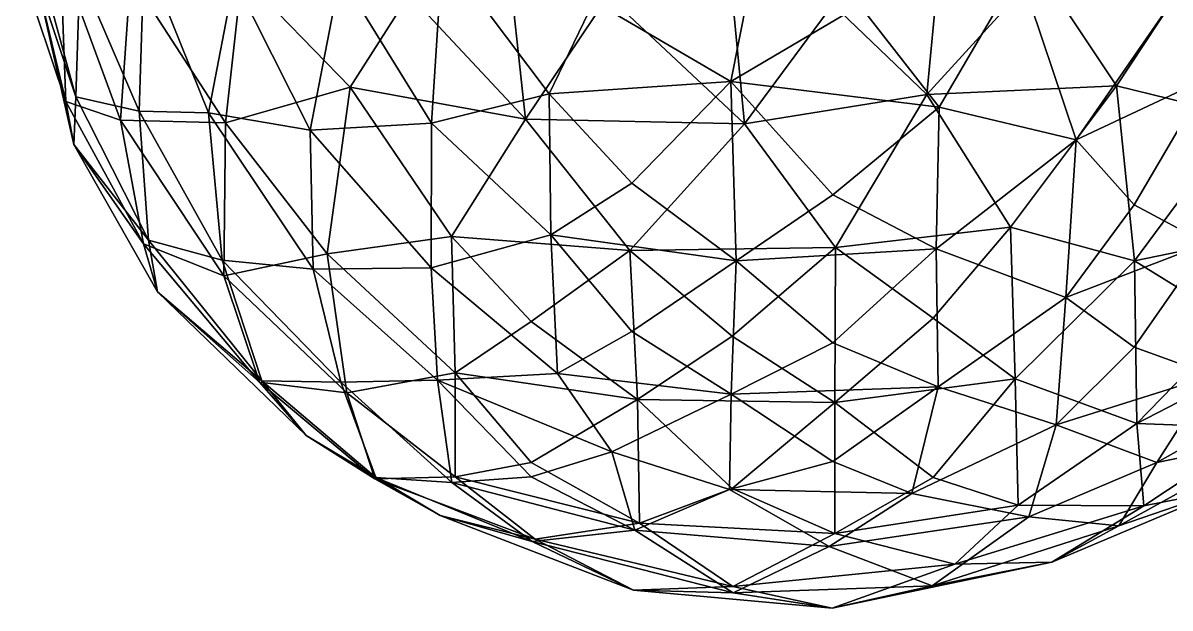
# Model space of a CAD drawing. Extents: x 290034 to 295698, y 4553723 to 4561693.
# Drawn here: x 290184.3 to 290328.1, y 4560983.4 to 4561056.6 of the extents above; entities that cross this region are included whole.
import ezdxf

# ---------------------------------------------------------------- set-up
doc = ezdxf.new("R2010")
doc.units = 0
doc.layers.add('Au_ppm_Pref_-_0_2', color=7, linetype='CONTINUOUS')

msp = doc.modelspace()

# ---------------------------------------------------------------- linework, layer by layer
at = {"layer": 'Au_ppm_Pref_-_0_2'}
for points in [[(290244.89, 4561066.6, 1475.66), (290232.71, 4561060.2, 1476.72), (290247.31, 4561044.58, 1478.47)], [(290247.31, 4561044.58, 1478.47), (290257.67, 4561060.03, 1476.55), (290244.89, 4561066.6, 1475.66)], [(290333.55, 4561067.18, 1481.57), (290311.77, 4561063.23, 1478.82), (290321.38, 4561048.78, 1481.18)], [(290321.38, 4561048.78, 1481.18), (290337.04, 4561044.93, 1484.06), (290333.55, 4561067.18, 1481.57)], [(290188.99, 4561064.93, 1491.27), (290184.29, 4561062.9, 1496.71), (290189.68, 4561046.8, 1497.55)], [(290197.79, 4561062.5, 1484.94), (290188.99, 4561064.93, 1491.27), (290196.53, 4561044.48, 1490.98)], [(290189.68, 4561046.8, 1497.55), (290196.53, 4561044.48, 1490.98), (290188.99, 4561064.93, 1491.27)], [(290199.49, 4561065.41, 1519.73), (290198.87, 4561045.59, 1514.72), (290191.42, 4561062.9, 1513.28)], [(290199.49, 4561065.41, 1519.73), (290207.57, 4561045.39, 1520.88), (290198.87, 4561045.59, 1514.72)], [(290210.76, 4561062.15, 1526.16), (290207.57, 4561045.39, 1520.88), (290199.49, 4561065.41, 1519.73)], [(290236.87, 4561065.55, 1536.71), (290235.5, 4561044.08, 1531.74), (290224.04, 4561062.63, 1531.74)], [(290236.87, 4561065.55, 1536.71), (290250.27, 4561047.78, 1536.32), (290235.5, 4561044.08, 1531.74)], [(290236.87, 4561065.55, 1536.71), (290255.85, 4561059.34, 1538.83), (290250.27, 4561047.78, 1536.32)], [(290299.15, 4561046.08, 1536.63), (290289.19, 4561058.82, 1539.58), (290309.17, 4561063.26, 1537.71)], [(290298.99, 4561062.27, 1472.23), (290297.58, 4561047.7, 1479.01), (290311.77, 4561063.23, 1478.82)], [(290297.58, 4561047.7, 1479.01), (290321.38, 4561048.78, 1481.18), (290311.77, 4561063.23, 1478.82)], [(290299.15, 4561046.08, 1536.63), (290309.17, 4561063.26, 1537.71), (290316.31, 4561042, 1533.29)], [(290309.17, 4561063.26, 1537.71), (290329.17, 4561060.56, 1533.9), (290316.31, 4561042, 1533.29)], [(290189.68, 4561046.8, 1497.55), (290184.29, 4561062.9, 1496.71), (290185.86, 4561062.68, 1502.67)], [(290185.86, 4561062.68, 1502.67), (290186.71, 4561062.9, 1508.59), (290190.94, 4561047.41, 1507.63)], [(290189.68, 4561046.8, 1497.55), (290185.86, 4561062.68, 1502.67), (290190.66, 4561041.41, 1502.65)], [(290190.66, 4561041.41, 1502.65), (290185.86, 4561062.68, 1502.67), (290190.94, 4561047.41, 1507.63)], [(290191.42, 4561062.9, 1513.28), (290190.94, 4561047.41, 1507.63), (290186.71, 4561062.9, 1508.59)], [(290191.42, 4561062.9, 1513.28), (290198.87, 4561045.59, 1514.72), (290190.94, 4561047.41, 1507.63)], [(290197.79, 4561062.5, 1484.94), (290196.53, 4561044.48, 1490.98), (290209.69, 4561044.12, 1484.04)], [(290211.72, 4561062.58, 1479.44), (290197.79, 4561062.5, 1484.94), (290209.69, 4561044.12, 1484.04)], [(290210.76, 4561062.15, 1526.16), (290220.28, 4561043.23, 1527.01), (290207.57, 4561045.39, 1520.88)], [(290211.72, 4561062.58, 1479.44), (290209.69, 4561044.12, 1484.04), (290225.33, 4561048.61, 1479.51)], [(290224.04, 4561062.63, 1531.74), (290220.28, 4561043.23, 1527.01), (290210.76, 4561062.15, 1526.16)], [(290211.72, 4561062.58, 1479.44), (290225.33, 4561048.61, 1479.51), (290232.71, 4561060.2, 1476.72)], [(290224.04, 4561062.63, 1531.74), (290235.5, 4561044.08, 1531.74), (290220.28, 4561043.23, 1527.01)], [(290272.95, 4561062.8, 1472.78), (290257.67, 4561060.03, 1476.55), (290274.76, 4561044.02, 1478.63)], [(290272.95, 4561062.8, 1472.78), (290274.76, 4561044.02, 1478.63), (290285.81, 4561058.95, 1477.58)], [(290297.58, 4561047.7, 1479.01), (290298.99, 4561062.27, 1472.23), (290285.81, 4561058.95, 1477.58)], [(290332.94, 4561049.8, 1531.11), (290316.31, 4561042, 1533.29), (290329.17, 4561060.56, 1533.9)], [(290225.33, 4561048.61, 1479.51), (290247.31, 4561044.58, 1478.47), (290232.71, 4561060.2, 1476.72)], [(290274.76, 4561044.02, 1478.63), (290257.67, 4561060.03, 1476.55), (290247.31, 4561044.58, 1478.47)], [(290250.27, 4561047.78, 1536.32), (290255.85, 4561059.34, 1538.83), (290273.05, 4561049.33, 1538.36)], [(290255.85, 4561059.34, 1538.83), (290275.11, 4561059.89, 1544.53), (290273.05, 4561049.33, 1538.36)], [(290273.05, 4561049.33, 1538.36), (290275.11, 4561059.89, 1544.53), (290289.19, 4561058.82, 1539.58)], [(290273.05, 4561049.33, 1538.36), (290289.19, 4561058.82, 1539.58), (290299.15, 4561046.08, 1536.63)], [(290285.81, 4561058.95, 1477.58), (290274.76, 4561044.02, 1478.63), (290297.58, 4561047.7, 1479.01)], [(290250.27, 4561047.78, 1536.32), (290273.05, 4561049.33, 1538.36), (290260.61, 4561036.58, 1535.18)], [(290273.05, 4561049.33, 1538.36), (290273.71, 4561026.86, 1532.36), (290260.61, 4561036.58, 1535.18)], [(290273.05, 4561049.33, 1538.36), (290285.81, 4561035.11, 1535.67), (290273.71, 4561026.86, 1532.36)], [(290273.05, 4561049.33, 1538.36), (290299.15, 4561046.08, 1536.63), (290285.81, 4561035.11, 1535.67)], [(290297.58, 4561047.7, 1479.01), (290308.07, 4561031.07, 1481.55), (290321.38, 4561048.78, 1481.18)], [(290321.38, 4561048.78, 1481.18), (290308.07, 4561031.07, 1481.55), (290323.65, 4561026.87, 1484.55)], [(290323.61, 4561033.85, 1530.15), (290316.31, 4561042, 1533.29), (290332.94, 4561049.8, 1531.11)], [(290323.65, 4561026.87, 1484.55), (290337.04, 4561044.93, 1484.06), (290321.38, 4561048.78, 1481.18)], [(290323.61, 4561033.85, 1530.15), (290332.94, 4561049.8, 1531.11), (290332.67, 4561029.02, 1525.83)], [(290190.66, 4561041.41, 1502.65), (290190.94, 4561047.41, 1507.63), (290200.02, 4561029.46, 1507.68)], [(290198.87, 4561045.59, 1514.72), (290200.02, 4561029.46, 1507.68), (290190.94, 4561047.41, 1507.63)], [(290225.33, 4561048.61, 1479.51), (290209.69, 4561044.12, 1484.04), (290222.42, 4561027.74, 1484.99)], [(290225.33, 4561048.61, 1479.51), (290222.42, 4561027.74, 1484.99), (290238, 4561029.89, 1480.99)], [(290238, 4561029.89, 1480.99), (290247.31, 4561044.58, 1478.47), (290225.33, 4561048.61, 1479.51)], [(290250.27, 4561047.78, 1536.32), (290250.47, 4561030.1, 1531.51), (290235.5, 4561044.08, 1531.74)], [(290250.27, 4561047.78, 1536.32), (290260.61, 4561036.58, 1535.18), (290250.47, 4561030.1, 1531.51)], [(290297.58, 4561047.7, 1479.01), (290274.76, 4561044.02, 1478.63), (290286.14, 4561028.54, 1480.48)], [(290297.58, 4561047.7, 1479.01), (290286.14, 4561028.54, 1480.48), (290308.07, 4561031.07, 1481.55)], [(290199.4, 4561028.97, 1497.44), (290196.53, 4561044.48, 1490.98), (290189.68, 4561046.8, 1497.55)], [(290189.68, 4561046.8, 1497.55), (290190.66, 4561041.41, 1502.65), (290199.4, 4561028.97, 1497.44)], [(290299.15, 4561046.08, 1536.63), (290298.79, 4561028.37, 1532.05), (290285.81, 4561035.11, 1535.67)], [(290299.15, 4561046.08, 1536.63), (290316.31, 4561042, 1533.29), (290298.79, 4561028.37, 1532.05)], [(290209.69, 4561044.12, 1484.04), (290196.53, 4561044.48, 1490.98), (290209.46, 4561024.99, 1491.1)], [(290196.53, 4561044.48, 1490.98), (290199.4, 4561028.97, 1497.44), (290209.46, 4561024.99, 1491.1)], [(290198.87, 4561045.59, 1514.72), (290207.57, 4561045.39, 1520.88), (290209.26, 4561026.92, 1514.36)], [(290198.87, 4561045.59, 1514.72), (290209.26, 4561026.92, 1514.36), (290200.02, 4561029.46, 1507.68)], [(290220.28, 4561043.23, 1527.01), (290220.66, 4561025.82, 1520.98), (290207.57, 4561045.39, 1520.88)], [(290207.57, 4561045.39, 1520.88), (290220.66, 4561025.82, 1520.98), (290209.26, 4561026.92, 1514.36)], [(290260.39, 4561028.15, 1480.21), (290247.31, 4561044.58, 1478.47), (290238, 4561029.89, 1480.99)], [(290274.76, 4561044.02, 1478.63), (290247.31, 4561044.58, 1478.47), (290260.39, 4561028.15, 1480.21)], [(290323.65, 4561026.87, 1484.55), (290345.74, 4561031.4, 1487.66), (290337.04, 4561044.93, 1484.06)], [(290222.42, 4561027.74, 1484.99), (290209.69, 4561044.12, 1484.04), (290209.46, 4561024.99, 1491.1)], [(290235.5, 4561044.08, 1531.74), (290235.48, 4561025.99, 1526.43), (290220.28, 4561043.23, 1527.01)], [(290220.28, 4561043.23, 1527.01), (290235.48, 4561025.99, 1526.43), (290220.66, 4561025.82, 1520.98)], [(290235.5, 4561044.08, 1531.74), (290250.47, 4561030.1, 1531.51), (290235.48, 4561025.99, 1526.43)], [(290286.14, 4561028.54, 1480.48), (290274.76, 4561044.02, 1478.63), (290260.39, 4561028.15, 1480.21)], [(290298.79, 4561028.37, 1532.05), (290316.31, 4561042, 1533.29), (290315.03, 4561022.26, 1528.11)], [(290316.31, 4561042, 1533.29), (290323.61, 4561033.85, 1530.15), (290315.03, 4561022.26, 1528.11)], [(290199.4, 4561028.97, 1497.44), (290190.66, 4561041.41, 1502.65), (290201.17, 4561022.98, 1502.65)], [(290201.17, 4561022.98, 1502.65), (290190.66, 4561041.41, 1502.65), (290200.02, 4561029.46, 1507.68)], [(290250.47, 4561030.1, 1531.51), (290260.61, 4561036.58, 1535.18), (290273.71, 4561026.86, 1532.36)], [(290298.79, 4561028.37, 1532.05), (290273.71, 4561026.86, 1532.36), (290285.81, 4561035.11, 1535.67)], [(290332.67, 4561029.02, 1525.83), (290315.03, 4561022.26, 1528.11), (290323.61, 4561033.85, 1530.15)], [(290250.47, 4561030.1, 1531.51), (290251.31, 4561012.72, 1525.05), (290235.48, 4561025.99, 1526.43)], [(290250.47, 4561030.1, 1531.51), (290273.71, 4561026.86, 1532.36), (290260.61, 4561017.99, 1529.5)], [(290250.47, 4561030.1, 1531.51), (290260.61, 4561017.99, 1529.5), (290251.31, 4561012.72, 1525.05)], [(290286.14, 4561028.54, 1480.48), (290298.41, 4561019.69, 1482.31), (290308.07, 4561031.07, 1481.55)], [(290308.69, 4561012.09, 1485.53), (290308.07, 4561031.07, 1481.55), (290298.41, 4561019.69, 1482.31)], [(290308.07, 4561031.07, 1481.55), (290308.69, 4561012.09, 1485.53), (290323.65, 4561026.87, 1484.55)], [(290345.74, 4561031.4, 1487.66), (290323.65, 4561026.87, 1484.55), (290336.21, 4561019.07, 1488.04)], [(290213.94, 4561011.64, 1497.86), (290209.46, 4561024.99, 1491.1), (290199.4, 4561028.97, 1497.44)], [(290199.4, 4561028.97, 1497.44), (290201.17, 4561022.98, 1502.65), (290213.94, 4561011.64, 1497.86)], [(290200.02, 4561029.46, 1507.68), (290209.26, 4561026.92, 1514.36), (290214.24, 4561011.82, 1507.38)], [(290201.17, 4561022.98, 1502.65), (290200.02, 4561029.46, 1507.68), (290214.24, 4561011.82, 1507.38)], [(290238, 4561029.89, 1480.99), (290222.42, 4561027.74, 1484.99), (290238.48, 4561012.84, 1485.95)], [(290260.39, 4561028.15, 1480.21), (290238, 4561029.89, 1480.99), (290248.01, 4561019.25, 1482.16)], [(290238, 4561029.89, 1480.99), (290238.48, 4561012.84, 1485.95), (290248.01, 4561019.25, 1482.16)], [(290323.61, 4561016.04, 1524.21), (290315.03, 4561022.26, 1528.11), (290332.67, 4561029.02, 1525.83)], [(290323.61, 4561016.04, 1524.21), (290332.67, 4561029.02, 1525.83), (290333.42, 4561012.49, 1519.25)], [(290222.42, 4561027.74, 1484.99), (290209.46, 4561024.99, 1491.1), (290224.88, 4561010.33, 1491.16)], [(290238.48, 4561012.84, 1485.95), (290222.42, 4561027.74, 1484.99), (290224.88, 4561010.33, 1491.16)], [(290260.39, 4561028.15, 1480.21), (290248.01, 4561019.25, 1482.16), (290261.31, 4561009.49, 1484.84)], [(290286.14, 4561028.54, 1480.48), (290260.39, 4561028.15, 1480.21), (290273.21, 4561017.43, 1481.56)], [(290260.39, 4561028.15, 1480.21), (290261.31, 4561009.49, 1484.84), (290273.21, 4561017.43, 1481.56)], [(290286.14, 4561028.54, 1480.48), (290273.21, 4561017.43, 1481.56), (290286.06, 4561009.09, 1484.82)], [(290285.81, 4561016.6, 1529.96), (290273.71, 4561026.86, 1532.36), (290298.79, 4561028.37, 1532.05)], [(290298.79, 4561028.37, 1532.05), (290299.04, 4561011.07, 1525.66), (290285.81, 4561016.6, 1529.96)], [(290286.14, 4561028.54, 1480.48), (290286.06, 4561009.09, 1484.82), (290298.41, 4561019.69, 1482.31)], [(290298.79, 4561028.37, 1532.05), (290315.03, 4561022.26, 1528.11), (290299.04, 4561011.07, 1525.66)], [(290220.66, 4561025.82, 1520.98), (290224.14, 4561011.65, 1514.77), (290209.26, 4561026.92, 1514.36)], [(290214.24, 4561011.82, 1507.38), (290209.26, 4561026.92, 1514.36), (290224.14, 4561011.65, 1514.77)], [(290220.66, 4561025.82, 1520.98), (290235.48, 4561025.99, 1526.43), (290236.25, 4561011.92, 1520.15)], [(290220.66, 4561025.82, 1520.98), (290236.25, 4561011.92, 1520.15), (290224.14, 4561011.65, 1514.77)], [(290236.25, 4561011.92, 1520.15), (290235.48, 4561025.99, 1526.43), (290251.31, 4561012.72, 1525.05)], [(290260.61, 4561017.99, 1529.5), (290273.71, 4561026.86, 1532.36), (290273.08, 4561010.14, 1526.07)], [(290273.08, 4561010.14, 1526.07), (290273.71, 4561026.86, 1532.36), (290285.81, 4561016.6, 1529.96)], [(290323.65, 4561026.87, 1484.55), (290308.69, 4561012.09, 1485.53), (290323.91, 4561006.49, 1490.44)], [(290323.65, 4561026.87, 1484.55), (290323.91, 4561006.49, 1490.44), (290336.21, 4561019.07, 1488.04)], [(290224.88, 4561010.33, 1491.16), (290209.46, 4561024.99, 1491.1), (290213.94, 4561011.64, 1497.86)], [(290213.94, 4561011.64, 1497.86), (290201.17, 4561022.98, 1502.65), (290219.81, 4561004.99, 1502.65)], [(290214.24, 4561011.82, 1507.38), (290219.81, 4561004.99, 1502.65), (290201.17, 4561022.98, 1502.65)], [(290299.04, 4561011.07, 1525.66), (290315.03, 4561022.26, 1528.11), (290313.81, 4561006.29, 1521.15)], [(290315.03, 4561022.26, 1528.11), (290323.61, 4561016.04, 1524.21), (290313.81, 4561006.29, 1521.15)], [(290238.48, 4561012.84, 1485.95), (290261.31, 4561009.49, 1484.84), (290248.01, 4561019.25, 1482.16)], [(290308.69, 4561012.09, 1485.53), (290298.41, 4561019.69, 1482.31), (290286.06, 4561009.09, 1484.82)], [(290336.21, 4561019.07, 1488.04), (290323.91, 4561006.49, 1490.44), (290345.79, 4561017.74, 1492.11)], [(290251.31, 4561012.72, 1525.05), (290260.61, 4561017.99, 1529.5), (290273.08, 4561010.14, 1526.07)], [(290261.31, 4561009.49, 1484.84), (290286.06, 4561009.09, 1484.82), (290273.21, 4561017.43, 1481.56)], [(290323.91, 4561006.49, 1490.44), (290339.53, 4561005.9, 1496.46), (290345.79, 4561017.74, 1492.11)], [(290273.08, 4561010.14, 1526.07), (290285.81, 4561016.6, 1529.96), (290299.04, 4561011.07, 1525.66)], [(290333.42, 4561012.49, 1519.25), (290313.81, 4561006.29, 1521.15), (290323.61, 4561016.04, 1524.21)], [(290238.48, 4561012.84, 1485.95), (290224.88, 4561010.33, 1491.16), (290238.47, 4560999.81, 1492.06)], [(290238.48, 4561012.84, 1485.95), (290238.47, 4560999.81, 1492.06), (290248.01, 4561001.58, 1488.15)], [(290261.31, 4561009.49, 1484.84), (290238.48, 4561012.84, 1485.95), (290248.01, 4561001.58, 1488.15)], [(290224.88, 4561010.33, 1491.16), (290213.94, 4561011.64, 1497.86), (290228.42, 4560999.55, 1496.71)], [(290219.81, 4561004.99, 1502.65), (290228.42, 4560999.55, 1496.71), (290213.94, 4561011.64, 1497.86)], [(290224.14, 4561011.65, 1514.77), (290228.53, 4560999.7, 1508.59), (290214.24, 4561011.82, 1507.38)], [(290228.53, 4560999.7, 1508.59), (290219.81, 4561004.99, 1502.65), (290214.24, 4561011.82, 1507.38)], [(290236.25, 4561011.92, 1520.15), (290238.07, 4560999.09, 1513.29), (290224.14, 4561011.65, 1514.77)], [(290224.14, 4561011.65, 1514.77), (290238.07, 4560999.09, 1513.29), (290228.53, 4560999.7, 1508.59)], [(290251.31, 4561012.72, 1525.05), (290258.1, 4561002.94, 1521.45), (290236.25, 4561011.92, 1520.15)], [(290236.25, 4561011.92, 1520.15), (290258.1, 4561002.94, 1521.45), (290248.01, 4560999.79, 1517.74)], [(290236.25, 4561011.92, 1520.15), (290248.01, 4560999.79, 1517.74), (290238.07, 4560999.09, 1513.29)], [(290251.31, 4561012.72, 1525.05), (290273.08, 4561010.14, 1526.07), (290258.1, 4561002.94, 1521.45)], [(290308.69, 4561012.09, 1485.53), (290286.06, 4561009.09, 1484.82), (290298.41, 4560999.71, 1487.53)], [(290308.69, 4561012.09, 1485.53), (290298.41, 4560999.71, 1487.53), (290309.07, 4560996.26, 1491.4)], [(290308.69, 4561012.09, 1485.53), (290309.07, 4560996.26, 1491.4), (290323.91, 4561006.49, 1490.44)], [(290326.44, 4561001.61, 1515.8), (290313.81, 4561006.29, 1521.15), (290333.42, 4561012.49, 1519.25)], [(290344.44, 4561011.66, 1513.52), (290326.44, 4561001.61, 1515.8), (290333.42, 4561012.49, 1519.25)], [(290341.72, 4561004.71, 1509.42), (290326.44, 4561001.61, 1515.8), (290344.44, 4561011.66, 1513.52)], [(290224.88, 4561010.33, 1491.16), (290228.42, 4560999.55, 1496.71), (290238.47, 4560999.81, 1492.06)], [(290273.08, 4561010.14, 1526.07), (290272.85, 4560998.2, 1520.02), (290258.1, 4561002.94, 1521.45)], [(290273.08, 4561010.14, 1526.07), (290285.81, 4561001.71, 1523.04), (290272.85, 4560998.2, 1520.02)], [(290273.08, 4561010.14, 1526.07), (290299.04, 4561011.07, 1525.66), (290285.81, 4561001.71, 1523.04)], [(290299.04, 4561011.07, 1525.66), (290295.74, 4560997.7, 1519.7), (290285.81, 4561001.71, 1523.04)], [(290299.04, 4561011.07, 1525.66), (290313.81, 4561006.29, 1521.15), (290295.74, 4560997.7, 1519.7)], [(290261.31, 4561009.49, 1484.84), (290248.01, 4561001.58, 1488.15), (290261.58, 4560993.99, 1491.52)], [(290273.21, 4560998.35, 1487.07), (290286.06, 4561009.09, 1484.82), (290261.31, 4561009.49, 1484.84)], [(290261.31, 4561009.49, 1484.84), (290261.58, 4560993.99, 1491.52), (290273.21, 4560998.35, 1487.07)], [(290286.06, 4560992.69, 1491.61), (290286.06, 4561009.09, 1484.82), (290273.21, 4560998.35, 1487.07)], [(290298.41, 4560999.71, 1487.53), (290286.06, 4561009.09, 1484.82), (290286.06, 4560992.69, 1491.61)], [(290295.74, 4560997.7, 1519.7), (290313.81, 4561006.29, 1521.15), (290310.4, 4560994.8, 1514.46)], [(290324.82, 4560996.17, 1497.05), (290323.91, 4561006.49, 1490.44), (290309.07, 4560996.26, 1491.4)], [(290310.4, 4560994.8, 1514.46), (290313.81, 4561006.29, 1521.15), (290326.44, 4561001.61, 1515.8)], [(290339.53, 4561005.9, 1496.46), (290323.91, 4561006.49, 1490.44), (290324.82, 4560996.17, 1497.05)], [(290324.82, 4560996.17, 1497.05), (290334.59, 4560998.1, 1504.05), (290339.53, 4561005.9, 1496.46)], [(290236.59, 4560994.94, 1502.66), (290228.42, 4560999.55, 1496.71), (290219.81, 4561004.99, 1502.65)], [(290236.59, 4560994.94, 1502.66), (290219.81, 4561004.99, 1502.65), (290228.53, 4560999.7, 1508.59)], [(290321.65, 4560993.65, 1508.28), (290326.44, 4561001.61, 1515.8), (290341.72, 4561004.71, 1509.42)], [(290334.59, 4560998.1, 1504.05), (290321.65, 4560993.65, 1508.28), (290341.72, 4561004.71, 1509.42)], [(290248.01, 4560999.79, 1517.74), (290258.1, 4561002.94, 1521.45), (290260.98, 4560993.1, 1514.46)], [(290258.1, 4561002.94, 1521.45), (290272.85, 4560998.2, 1520.02), (290260.98, 4560993.1, 1514.46)], [(290261.58, 4560993.99, 1491.52), (290248.01, 4561001.58, 1488.15), (290238.47, 4560999.81, 1492.06)], [(290272.85, 4560998.2, 1520.02), (290285.81, 4561001.71, 1523.04), (290295.74, 4560997.7, 1519.7)], [(290310.4, 4560994.8, 1514.46), (290326.44, 4561001.61, 1515.8), (290321.65, 4560993.65, 1508.28)], [(290238.47, 4560999.81, 1492.06), (290228.42, 4560999.55, 1496.71), (290248.49, 4560991.98, 1496.76)], [(290248.49, 4560991.98, 1496.76), (290228.42, 4560999.55, 1496.71), (290236.59, 4560994.94, 1502.66)], [(290238.07, 4560999.09, 1513.29), (290248.13, 4560991.71, 1508.57), (290228.53, 4560999.7, 1508.59)], [(290236.59, 4560994.94, 1502.66), (290228.53, 4560999.7, 1508.59), (290248.13, 4560991.71, 1508.57)], [(290248.01, 4560999.79, 1517.74), (290260.98, 4560993.1, 1514.46), (290238.07, 4560999.09, 1513.29)], [(290238.07, 4560999.09, 1513.29), (290260.98, 4560993.1, 1514.46), (290248.13, 4560991.71, 1508.57)], [(290261.58, 4560993.99, 1491.52), (290238.47, 4560999.81, 1492.06), (290248.49, 4560991.98, 1496.76)], [(290286.06, 4560992.69, 1491.61), (290309.07, 4560996.26, 1491.4), (290298.41, 4560999.71, 1487.53)], [(290272.85, 4560998.2, 1520.02), (290285.35, 4560991.09, 1514.68), (290260.98, 4560993.1, 1514.46)], [(290261.58, 4560993.99, 1491.52), (290286.06, 4560992.69, 1491.61), (290273.21, 4560998.35, 1487.07)], [(290272.85, 4560998.2, 1520.02), (290295.74, 4560997.7, 1519.7), (290285.35, 4560991.09, 1514.68)], [(290295.74, 4560997.7, 1519.7), (290310.4, 4560994.8, 1514.46), (290285.35, 4560991.09, 1514.68)], [(290324.82, 4560996.17, 1497.05), (290313.25, 4560989.09, 1502.21), (290334.59, 4560998.1, 1504.05)], [(290334.59, 4560998.1, 1504.05), (290313.25, 4560989.09, 1502.21), (290321.65, 4560993.65, 1508.28)], [(290301.11, 4560988.87, 1496.41), (290309.07, 4560996.26, 1491.4), (290286.06, 4560992.69, 1491.61)], [(290309.07, 4560996.26, 1491.4), (290301.11, 4560988.87, 1496.41), (290324.82, 4560996.17, 1497.05)], [(290301.11, 4560988.87, 1496.41), (290313.25, 4560989.09, 1502.21), (290324.82, 4560996.17, 1497.05)], [(290248.49, 4560991.98, 1496.76), (290236.59, 4560994.94, 1502.66), (290260.82, 4560985.59, 1502.67)], [(290260.82, 4560985.59, 1502.67), (290236.59, 4560994.94, 1502.66), (290248.13, 4560991.71, 1508.57)], [(290298.26, 4560986.15, 1508.5), (290285.35, 4560991.09, 1514.68), (290310.4, 4560994.8, 1514.46)], [(290310.4, 4560994.8, 1514.46), (290321.65, 4560993.65, 1508.28), (290298.26, 4560986.15, 1508.5)], [(290260.98, 4560993.1, 1514.46), (290273.31, 4560985.26, 1508.48), (290248.13, 4560991.71, 1508.57)], [(290261.58, 4560993.99, 1491.52), (290248.49, 4560991.98, 1496.76), (290273.28, 4560986.06, 1496.85)], [(290260.98, 4560993.1, 1514.46), (290285.35, 4560991.09, 1514.68), (290273.31, 4560985.26, 1508.48)], [(290286.06, 4560992.69, 1491.61), (290261.58, 4560993.99, 1491.52), (290273.28, 4560986.06, 1496.85)], [(290286.06, 4560992.69, 1491.61), (290273.28, 4560986.06, 1496.85), (290301.11, 4560988.87, 1496.41)], [(290321.65, 4560993.65, 1508.28), (290313.25, 4560989.09, 1502.21), (290298.26, 4560986.15, 1508.5)], [(290273.31, 4560985.26, 1508.48), (290260.82, 4560985.59, 1502.67), (290248.13, 4560991.71, 1508.57)], [(290260.82, 4560985.59, 1502.67), (290273.28, 4560986.06, 1496.85), (290248.49, 4560991.98, 1496.76)], [(290285.35, 4560991.09, 1514.68), (290298.26, 4560986.15, 1508.5), (290273.31, 4560985.26, 1508.48)], [(290301.11, 4560988.87, 1496.41), (290273.28, 4560986.06, 1496.85), (290285.75, 4560983.36, 1502.68)], [(290301.11, 4560988.87, 1496.41), (290285.75, 4560983.36, 1502.68), (290313.25, 4560989.09, 1502.21)], [(290285.75, 4560983.36, 1502.68), (290298.26, 4560986.15, 1508.5), (290313.25, 4560989.09, 1502.21)], [(290273.28, 4560986.06, 1496.85), (290260.82, 4560985.59, 1502.67), (290285.75, 4560983.36, 1502.68)], [(290285.75, 4560983.36, 1502.68), (290260.82, 4560985.59, 1502.67), (290273.31, 4560985.26, 1508.48)], [(290285.75, 4560983.36, 1502.68), (290273.31, 4560985.26, 1508.48), (290298.26, 4560986.15, 1508.5)]]:
    msp.add_3dface(points, dxfattribs=at)

doc.saveas('drawing.dxf')
